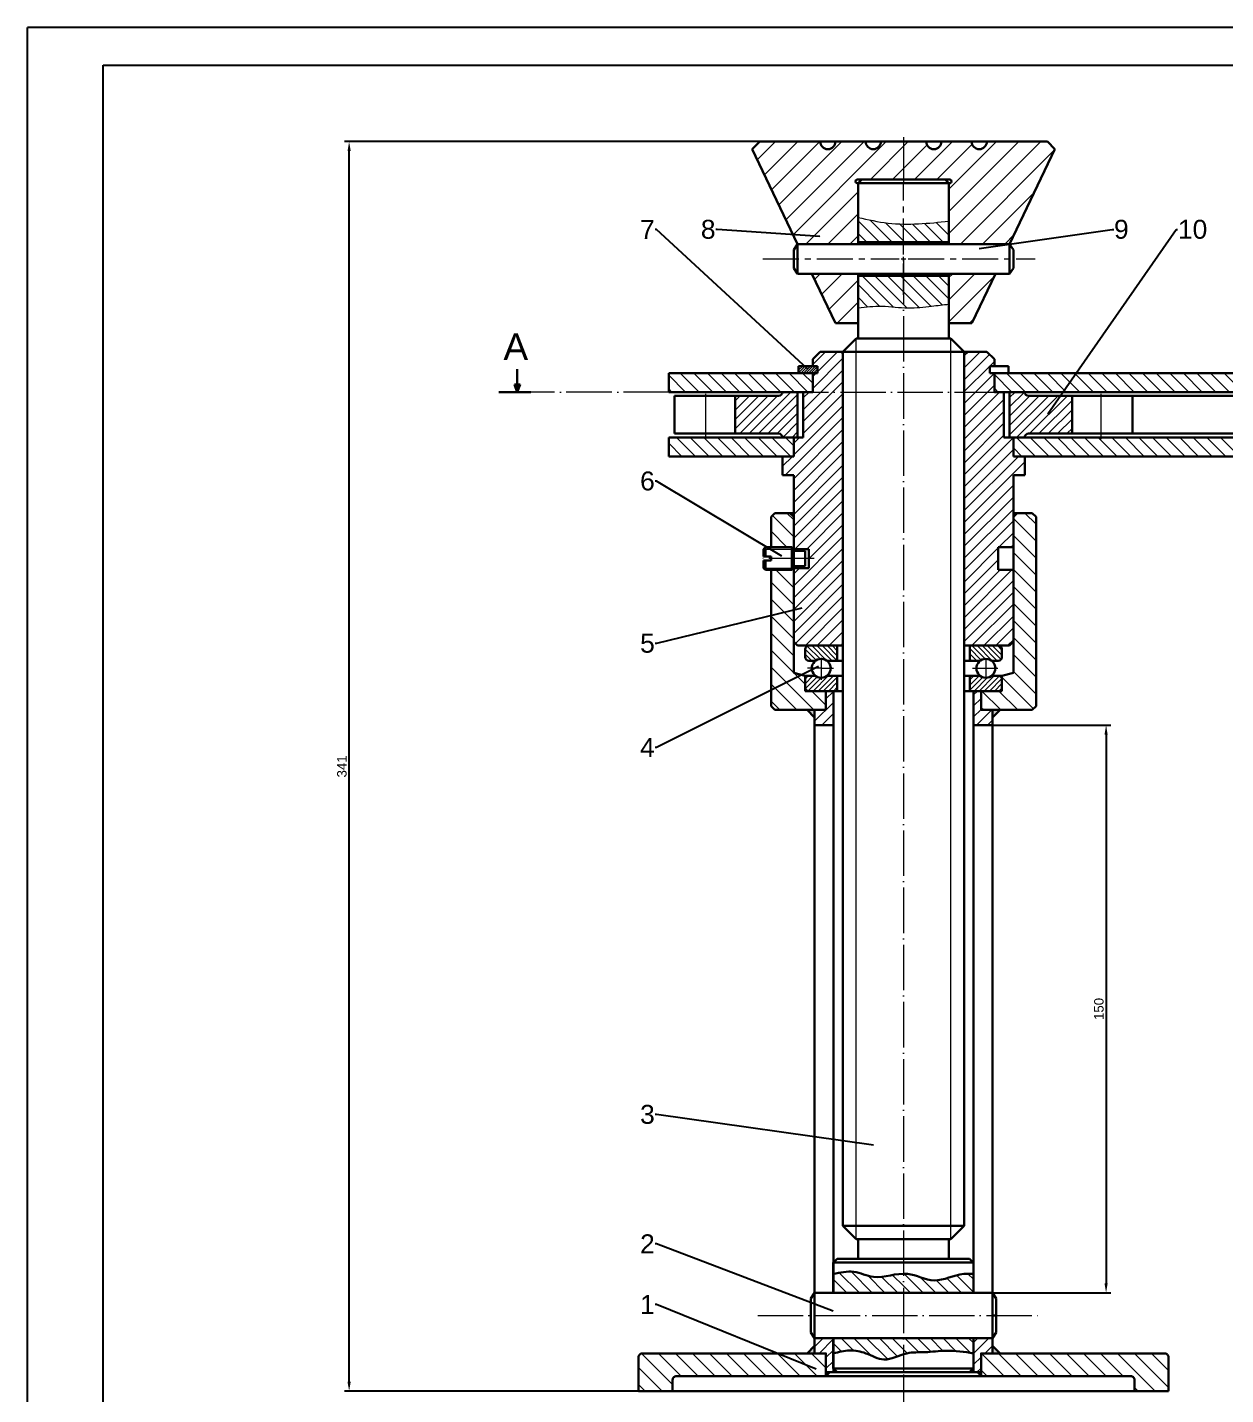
# Model space of a CAD drawing. Header units: millimetres. Extents: x 0 to 841, y 0 to 594.
# Drawn here: x -0.2 to 316.4, y 232.7 to 594 of the extents above; entities that cross this region are included whole.
import ezdxf
from ezdxf import colors
from ezdxf.entities.mleader import LeaderData, LeaderLine
from ezdxf.math import Vec2, Vec3

# ---------------------------------------------------------------- set-up
doc = ezdxf.new("R2010")
doc.units = ezdxf.units.MM
doc.header["$LTSCALE"] = 0.5
doc.linetypes.add('ACAD_ISO04W100', pattern=[30, 24, -3, 0, -3])
doc.linetypes.add('CENTER2', pattern=[28.575, 19.05, -3.175, 3.175, -3.175])
for name, color, linetype, lineweight in [('centerline', 7, 'ACAD_ISO04W100', 13), ('Linii groase', 7, 'Continuous', 30), ('Linii subtiri', 7, 'Continuous', 13), ('Linii subțiri', 7, 'Continuous', 13), ('Subtire', 7, 'Continuous', 25)]:
    doc.layers.add(name, color=color, linetype=linetype, lineweight=lineweight)
doc.styles.get("Standard").update_dxf_attribs({"font": 'arial.ttf'})
doc.dimstyles.new('ISO-25', dxfattribs={"dimtxt": 2.5, "dimasz": 2.5, "dimexe": 1.25, "dimexo": 0.625, "dimtad": 1, "dimtxsty": 'Standard', "dimcen": 2.5, "dimadec": 0, "dimazin": 0, "dimtfac": 1, "dimtmove": 0, "dimatfit": 3, "dimfxl": 1, "dimarcsym": 0})
pattern_1 = [(135, (-138.3845, 58.6342), (-1.683798, -1.683798), [])]

# ---------------------------------------------------------------- blocks, each defined once
blk = doc.blocks.new('*U0')
at = {"layer": 'Linii subțiri', "color": 0, "linetype": 'CENTER2', "transparency": 16777216}
for p, q in [((0, 1.2), (0, 19.84)), ((-37.2, 0), (-1.2, 0)), ((1.2, 0), (34.74, 0)), ((0, -9.5), (0, -1.2))]:
    blk.add_line(p, q, dxfattribs=at)
at = {"layer": 'Linii subțiri', "color": 0, "linetype": 'Continuous', "transparency": 16777216}
for p, q in [((-0.6, 0), (0.6, 0)), ((0, -0.6), (0, 0.6))]:
    blk.add_line(p, q, dxfattribs=at)
blk = doc.blocks.new('*D6')
at = {"layer": 'Defpoints', "color": 0, "transparency": 16777216}
for p in [(84.82, 563.79), (231.28, 563.79), (231.28, 233.64)]:
    blk.add_point(p, dxfattribs=at)
at = {"layer": 'Linii subtiri', "color": 0, "lineweight": -2, "transparency": 16777216}
for p, q in [((230.66, 563.79), (83.57, 563.79)), ((84.82, 236.14), (84.82, 561.29)), ((230.66, 233.64), (83.57, 233.64))]:
    blk.add_line(p, q, dxfattribs=at)
at = {"layer": 'Linii subtiri', "color": 0, "transparency": 16777216}
for points in [[(84.4, 561.29), (85.24, 561.29), (84.82, 563.79)], [(84.4, 236.14), (85.24, 236.14), (84.82, 233.64)]]:
    blk.add_solid(points, dxfattribs=at)
at = {"layer": 'Linii subtiri', "color": 0, "transparency": 16777216, "insert": (82.92, 398.72), "char_height": 2.5, "attachment_point": 5, "rotation": 90}
blk.add_mtext('341', dxfattribs=at)
blk = doc.blocks.new('*D8')
at = {"layer": 'Defpoints', "color": 0, "transparency": 16777216}
for p in [(249.78, 409.64), (249.78, 259.64), (284.79, 259.64)]:
    blk.add_point(p, dxfattribs=at)
at = {"layer": 'Linii subtiri', "color": 0, "lineweight": -2, "transparency": 16777216}
for p, q in [((250.41, 409.64), (286.04, 409.64)), ((284.79, 407.14), (284.79, 262.14)), ((250.41, 259.64), (286.04, 259.64))]:
    blk.add_line(p, q, dxfattribs=at)
at = {"layer": 'Linii subtiri', "color": 0, "transparency": 16777216}
for points in [[(284.37, 407.14), (285.2, 407.14), (284.79, 409.64)], [(284.37, 262.14), (285.2, 262.14), (284.79, 259.64)]]:
    blk.add_solid(points, dxfattribs=at)
at = {"layer": 'Linii subtiri', "color": 0, "transparency": 16777216, "insert": (282.89, 334.64), "char_height": 2.5, "attachment_point": 5, "rotation": 90}
blk.add_mtext('150', dxfattribs=at)

msp = doc.modelspace()

# ---------------------------------------------------------------- hatches: boundary and pattern name
at = {"layer": 'Linii groase'}
h = msp.add_hatch(color=256, dxfattribs=at)
h.dxf.hatch_style = 1
h.paths.add_polyline_path([(129.992, 499.643), (129.242, 499.643), (128.492, 499.643), (129.242, 497.643)])
at = {"layer": 'Linii subtiri'}
h = msp.add_hatch(dxfattribs=at)
h.set_pattern_fill('ANSI31', color=256, scale=1.3)
h.set_pattern_definition([(45, (-138.3845, 58.634), (-2.918583, 2.918583), [])])
h.paths.add_polyline_path([(271.284, 561.793), (269.284, 563.793), (253.284, 563.793, -1), (249.284, 563.793), (241.284, 563.793, -1), (237.284, 563.793), (231.284, 563.793), (231.284, 553.793), (242.284, 553.793), (243.284, 553.793, -1.3241709), (243.284, 552.793), (243.284, 542.793), (243.284, 536.733), (259.299, 536.733)])
h.paths.add_polyline_path([(255.53, 528.852), (243.284, 528.852), (243.284, 520.852), (243.284, 515.793), (249.284, 515.793)])
h.paths.add_polyline_path([(219.284, 528.852), (207.038, 528.852), (213.284, 515.793), (219.284, 515.793)])
edge = h.paths.add_edge_path()
edge.add_arc((211.284, 563.793), 2, 180, 360)
edge.add_line((213.284, 563.793), (221.284, 563.793))
edge.add_arc((223.284, 563.793), 2, 180, 360)
edge.add_line((225.284, 563.793), (231.284, 563.793))
edge.add_line((231.284, 563.793), (231.284, 553.793))
edge.add_line((231.284, 553.793), (220.284, 553.793))
edge.add_line((220.284, 553.793), (219.284, 552.793))
edge.add_line((219.284, 552.793), (219.284, 536.733))
edge.add_line((219.284, 536.733), (203.269, 536.733))
edge.add_line((203.269, 536.733), (191.284, 561.793))
edge.add_line((191.284, 561.793), (193.284, 563.793))
edge.add_line((193.284, 563.793), (209.284, 563.793))
h = msp.add_hatch(dxfattribs=at)
h.set_pattern_fill('ANSI31', color=256, scale=0.75, angle=90)
h.set_pattern_definition(pattern_1)
edge = h.paths.add_edge_path()
edge.add_line((243.284, 528.352), (231.284, 528.352))
edge.add_line((231.284, 528.352), (231.284, 523.293))
edge.add_line((231.284, 523.293), (231.284, 519.901))
edge.add_spline(control_points=[(231.284, 519.901), (231.698, 519.875), (234.167, 519.77), (238.174, 520.31), (241.752, 520.69), (243.284, 520.852)], knot_values=[12.0338773, 12.0338773, 12.0338773, 12.0338773, 13.2778828, 19.4584677, 24.0843591, 24.0843591, 24.0843591, 24.0843591], degree=3, periodic=0)
edge.add_line((243.284, 520.852), (243.284, 528.352))
edge = h.paths.add_edge_path()
edge.add_line((231.284, 528.352), (219.284, 528.352))
edge.add_line((219.284, 528.352), (219.284, 519.852))
edge.add_spline(control_points=[(219.284, 519.852), (221.371, 520.118), (225.369, 520.627), (229.371, 520.02), (231.284, 519.901)], knot_values=[0, 0, 0, 0, 6.2801985, 12.0338773, 12.0338773, 12.0338773, 12.0338773], degree=3, periodic=0)
edge.add_line((231.284, 519.901), (231.284, 523.293))
edge.add_line((231.284, 523.293), (231.284, 528.352))
edge = h.paths.add_edge_path()
edge.add_spline(control_points=[(231.284, 542.005), (229.913, 542.028), (225.885, 542.265), (221.91, 543.185), (219.284, 543.793)], knot_values=[0, 0, 0, 0, 4.131351, 12.1794712, 12.1794712, 12.1794712, 12.1794712], degree=3, periodic=0)
edge.add_line((219.284, 543.793), (219.284, 537.233))
edge.add_line((219.284, 537.233), (231.284, 537.233))
edge.add_line((231.284, 537.233), (231.284, 542.005))
edge = h.paths.add_edge_path()
edge.add_spline(control_points=[(243.284, 542.793), (239.271, 542.367), (235.258, 541.941), (231.284, 542.005)], knot_values=[12.1794712, 12.1794712, 12.1794712, 12.1794712, 24.1544318, 24.1544318, 24.1544318, 24.1544318], degree=3, periodic=0)
edge.add_line((231.284, 542.005), (231.284, 537.233))
edge.add_line((231.284, 537.233), (243.284, 537.233))
edge.add_line((243.284, 537.233), (243.284, 542.793))
h = msp.add_hatch(dxfattribs=at)
h.set_pattern_fill('ANSI31', color=256, scale=0.7)
h.set_pattern_definition([(45, (-138.3845, 58.6342), (-1.571545, 1.571545), [])])
h.paths.add_polyline_path([(215.284, 491.643), (204.784, 491.643), (204.784, 485.643), (202.284, 485.643), (202.284, 480.643), (199.284, 480.643), (199.284, 475.643), (202.284, 475.643), (202.284, 471.643), (202.284, 462.643), (202.284, 456.143), (206.284, 456.143), (206.284, 451.143), (202.284, 451.143), (202.284, 431.643), (203.284, 430.643), (215.284, 430.643)])
h.paths.add_polyline_path([(263.284, 480.643), (260.284, 480.643), (260.284, 485.643), (257.784, 485.643), (257.784, 491.643), (247.284, 491.643), (247.284, 430.643), (247.784, 430.643), (248.284, 430.643), (248.784, 430.643), (259.284, 430.643), (260.284, 431.643), (260.284, 450.643), (256.284, 450.643), (256.284, 456.643), (260.284, 456.643), (260.284, 464.643), (260.284, 471.643), (260.284, 475.643), (263.284, 475.643)])
h.paths.add_polyline_path([(255.284, 502.643), (254.034, 502.643), (254.034, 504.493), (255.284, 504.493), (255.284, 506.293), (253.284, 508.293), (247.784, 508.293), (247.284, 507.793), (247.284, 491.643), (257.784, 491.643), (257.784, 497.643), (255.284, 497.643)])
h.paths.add_polyline_path([(215.284, 507.793), (214.784, 508.293), (209.284, 508.293), (207.284, 506.293), (207.284, 504.493), (208.534, 504.493), (208.534, 502.643), (207.284, 502.643), (207.284, 497.643), (204.784, 497.643), (204.784, 491.643), (215.284, 491.643)])
h = msp.add_hatch(dxfattribs=at)
h.set_pattern_fill('ANSI31', color=256, scale=0.8, angle=90)
h.set_pattern_definition([(135, (96.9953, 286.9769), (-1.796051, -1.796051), [])])
h.paths.add_polyline_path([(207.284, 502.643), (169.284, 502.643), (169.284, 497.643), (207.284, 497.643)])
h.paths.add_polyline_path([(202.284, 485.643), (199.284, 485.643), (169.284, 485.643), (169.284, 480.643), (202.284, 480.643)])
h.paths.add_polyline_path([(330.684, 502.643), (326.684, 502.643), (293.284, 502.643), (255.284, 502.643), (255.284, 497.643), (259.284, 497.643), (263.284, 497.643), (293.284, 497.643), (330.684, 497.643)])
h.paths.add_polyline_path([(330.684, 485.643), (293.284, 485.643), (260.284, 485.643), (260.284, 480.643), (293.284, 480.643), (330.684, 480.643)])
h.paths.add_polyline_path([(438.684, 484.643), (389.684, 484.643), (388.684, 484.643), (387.684, 484.643, -0.4142136), (386.684, 485.643), (374.684, 485.643), (373.684, 486.643), (347.684, 486.643), (347.684, 485.643), (345.684, 485.643), (340.684, 485.643), (340.684, 480.643), (345.684, 480.643), (352.684, 480.643, -0.4142136), (353.684, 479.643), (388.684, 479.643), (435.684, 479.643, 1), (438.684, 479.643)])
h.paths.add_polyline_path([(438.684, 503.643, 1), (435.684, 503.643), (388.684, 503.643), (353.684, 503.643, -0.4142136), (352.684, 502.643), (344.684, 502.643), (340.684, 502.643), (340.684, 497.643), (345.684, 497.643), (347.684, 497.643), (347.684, 496.643), (355.684, 496.643), (373.684, 496.643), (374.684, 497.643), (386.684, 497.643, -0.4142136), (387.684, 498.643), (388.684, 498.643), (438.684, 498.643)])
h = msp.add_hatch(dxfattribs=at)
h.set_pattern_fill('ANSI31', color=256, scale=0.15)
h.set_pattern_definition([(45, (149.24923, 284.766), (-0.3367596, 0.3367596), [])])
h.paths.add_polyline_path([(208.534, 502.643), (208.534, 504.493), (203.534, 504.493), (203.534, 502.643)])
h = msp.add_hatch(dxfattribs=at)
h.set_pattern_fill('ANSI31', color=256, scale=0.55)
h.set_pattern_definition([(45, (96.9953, 286.9769), (-1.234785, 1.234785), [])])
h.paths.add_polyline_path([(203.284, 491.643), (186.784, 491.643), (186.784, 486.643), (198.284, 486.643, -0.4142136), (199.284, 485.643), (203.284, 485.643)])
h.paths.add_polyline_path([(203.284, 497.643), (199.284, 497.643, -0.4142136), (198.284, 496.643), (186.784, 496.643), (186.784, 491.643), (203.284, 491.643)])
h.paths.add_polyline_path([(275.784, 496.643), (264.284, 496.643, -0.4142136), (263.284, 497.643), (259.284, 497.643), (259.284, 491.643), (275.784, 491.643)])
h.paths.add_polyline_path([(275.784, 491.643), (259.284, 491.643), (259.284, 485.643), (260.284, 485.643), (263.284, 485.643, -0.4142136), (264.284, 486.643), (275.784, 486.643)])
h = msp.add_hatch(dxfattribs=at)
h.set_pattern_fill('ANSI31', color=256, angle=90)
h.set_pattern_definition([(135, (-310.426, 91.978), (-2.245064, -2.245064), [])])
h.paths.add_polyline_path([(162.284, 243.643, 0.4142136), (161.284, 242.643), (161.284, 233.643), (170.284, 233.643), (170.284, 236.643, -0.4142136), (171.284, 237.643), (210.784, 237.643), (210.784, 243.643)])
h.paths.add_polyline_path([(251.784, 243.643), (251.784, 237.643), (291.284, 237.643, -0.4142136), (292.284, 236.643), (292.284, 233.643), (301.284, 233.643), (301.284, 242.643, 0.4142136), (300.284, 243.643)])
h.paths.add_polyline_path([(266.284, 464.643), (265.284, 465.643), (261.284, 465.643), (260.284, 464.643), (260.284, 423.443), (257.284, 423.443), (257.284, 418.643), (251.784, 418.643), (251.784, 413.643), (254.784, 413.643), (256.784, 413.643), (265.284, 413.643), (266.284, 414.643)])
h.paths.add_polyline_path([(196.284, 414.643), (197.284, 413.643), (207.784, 413.643), (210.784, 413.643), (210.784, 418.643), (205.284, 418.643), (205.284, 423.443), (202.284, 423.443), (202.284, 450.643), (196.284, 450.643)])
h.paths.add_polyline_path([(202.284, 464.643), (201.284, 465.643), (197.284, 465.643), (196.284, 464.643), (196.284, 456.643), (202.284, 456.643)])
h = msp.add_hatch(dxfattribs=at)
h.set_pattern_fill('ANSI31', color=256, scale=0.3, angle=90)
h.set_pattern_definition([(135, (-318.8584, -20.0471), (-0.6735192, -0.6735192), [])])
edge = h.paths.add_edge_path()
edge.add_arc((206.284, 427.643), 1, 180, 270)
edge.add_line((206.284, 426.643), (208.034, 426.643))
edge.add_arc((209.534, 424.643), 2.5, 53.1301, 126.8699, ccw=False)
edge.add_line((211.034, 426.643), (213.784, 426.643))
edge.add_line((213.784, 426.643), (213.784, 430.643))
edge.add_line((213.784, 430.643), (206.284, 430.643))
edge.add_arc((206.284, 429.643), 1, 90, 180)
edge.add_line((205.284, 429.643), (205.284, 427.643))
h = msp.add_hatch(dxfattribs=at)
h.set_pattern_fill('ANSI31', color=256, scale=0.3, angle=90)
h.set_pattern_definition([(135, (-138.3845, 58.6342), (-0.6735192, -0.6735192), [])])
h.paths.add_polyline_path([(257.284, 427.643), (257.284, 429.643, 0.4142136), (256.284, 430.643), (248.784, 430.643), (248.784, 426.643), (251.534, 426.643, -0.3333333), (254.534, 426.643), (256.284, 426.643, 0.4142136)])
h = msp.add_hatch(dxfattribs=at)
h.set_pattern_fill('ANSI31', color=256, scale=0.3)
h.set_pattern_definition([(45, (-318.8584, -20.0471), (-0.6735192, 0.6735192), [])])
edge = h.paths.add_edge_path()
edge.add_arc((206.284, 419.643), 1, 180, 270)
edge.add_line((206.284, 418.643), (213.784, 418.643))
edge.add_line((213.784, 418.643), (213.784, 422.643))
edge.add_line((213.784, 422.643), (211.034, 422.643))
edge.add_arc((209.534, 424.643), 2.5, 233.1301, 306.8699, ccw=False)
edge.add_line((208.034, 422.643), (206.284, 422.643))
edge.add_arc((206.284, 421.643), 1, 90, 180)
edge.add_line((205.284, 421.643), (205.284, 419.643))
h = msp.add_hatch(dxfattribs=at)
h.set_pattern_fill('ANSI31', color=256, scale=0.3)
h.set_pattern_definition([(45, (-138.3845, 58.6342), (-0.6735192, 0.6735192), [])])
h.paths.add_polyline_path([(256.284, 418.643, 0.4142136), (257.284, 419.643), (257.284, 421.643, 0.4142136), (256.284, 422.643), (254.534, 422.643, -0.3333333), (251.534, 422.643), (248.784, 422.643), (248.784, 418.643)])
h = msp.add_hatch(dxfattribs=at)
h.set_pattern_fill('ANSI31', color=256, scale=0.65)
h.set_pattern_definition([(45, (-138.3845, 58.6342), (-1.459292, 1.459292), [])])
h.paths.add_polyline_path([(210.784, 413.643), (207.784, 413.643), (207.784, 411.643), (207.784, 409.643), (212.784, 409.643), (212.784, 417.143), (212.784, 418.643), (210.784, 418.643)])
h.paths.add_polyline_path([(251.784, 413.643), (251.784, 418.643), (249.784, 418.643), (249.784, 417.143), (249.784, 409.643), (254.784, 409.643), (254.784, 413.643)])
h = msp.add_hatch(color=256, dxfattribs=at)
h.dxf.hatch_style = 1
h.paths.add_polyline_path([(207.784, 411.643), (207.784, 413.643), (205.784, 413.643)])
h.paths.add_polyline_path([(254.784, 413.643), (254.784, 411.643), (256.784, 413.643)])
h = msp.add_hatch(dxfattribs=at)
h.set_pattern_fill('ANSI31', color=256, scale=0.75, angle=90)
h.set_pattern_definition(pattern_1)
edge = h.paths.add_edge_path()
edge.add_spline(control_points=[(231.284, 264.685), (228.637, 264.649), (224.12, 262.827), (218.174, 265.784), (214.585, 265.036), (212.784, 264.655)], knot_values=[0.0574654, 0.0574654, 0.0574654, 0.0574654, 8.0368005, 13.3861383, 18.7675834, 18.7675834, 18.7675834, 18.7675834], degree=3, periodic=0)
edge.add_line((212.784, 264.655), (212.784, 259.643))
edge.add_line((212.784, 259.643), (231.284, 259.643))
edge.add_line((231.284, 259.643), (231.284, 264.685))
h = msp.add_hatch(dxfattribs=at)
h.set_pattern_fill('ANSI31', color=256, scale=0.75, angle=90)
h.set_pattern_definition(pattern_1)
edge = h.paths.add_edge_path()
edge.add_line((231.284, 247.643), (212.784, 247.643))
edge.add_line((212.784, 247.643), (212.784, 243.663))
edge.add_spline(control_points=[(212.784, 243.663), (214.205, 244.02), (217.056, 244.727), (221.615, 243.864), (226.18, 241.08), (229.516, 242.863), (231.284, 243.418)], knot_values=[0.05873, 0.05873, 0.05873, 0.05873, 4.4001618, 8.7639407, 13.7622819, 19.166421, 19.166421, 19.166421, 19.166421], degree=3, periodic=0)
edge.add_line((231.284, 243.418), (231.284, 247.643))
edge = h.paths.add_edge_path()
edge.add_line((249.726, 247.643), (231.284, 247.643))
edge.add_line((231.284, 247.643), (231.284, 243.418))
edge.add_spline(control_points=[(231.284, 243.418), (231.564, 243.506), (233.44, 244.031), (237.201, 243.764), (243.062, 244.691), (247.308, 244.035), (249.726, 243.658)], knot_values=[19.166421, 19.166421, 19.166421, 19.166421, 20.0230716, 24.8813738, 30.3889753, 37.679259, 37.679259, 37.679259, 37.679259], degree=3, periodic=0)
edge.add_line((249.726, 243.658), (249.726, 247.643))
edge = h.paths.add_edge_path()
edge.add_spline(control_points=[(249.726, 264.643), (248.874, 264.685), (245.352, 264.86), (239.59, 261.481), (234.367, 264.588), (231.622, 264.69), (231.284, 264.685)], knot_values=[18.7675834, 18.7675834, 18.7675834, 18.7675834, 21.3176131, 29.3062611, 36.5860614, 37.6050773, 37.6050773, 37.6050773, 37.6050773], degree=3, periodic=0)
edge.add_line((231.284, 264.685), (231.284, 259.643))
edge.add_line((231.284, 259.643), (249.726, 259.643))
edge.add_line((249.726, 259.643), (249.726, 264.643))
h = msp.add_hatch(dxfattribs=at)
h.set_pattern_fill('ANSI31', color=256, scale=0.65)
h.set_pattern_definition([(45, (-310.426, 91.978), (-1.4592916, 1.4592916), [])])
h.paths.add_polyline_path([(207.784, 247.643), (207.784, 243.643), (210.784, 243.643), (210.784, 238.643), (211.784, 238.643), (212.784, 238.643), (212.784, 247.643)])
h.paths.add_polyline_path([(254.784, 243.643), (254.784, 247.643), (249.784, 247.643), (249.784, 238.643), (250.784, 238.643), (251.784, 238.643), (251.784, 243.643)])
h = msp.add_hatch(color=256, dxfattribs=at)
h.dxf.hatch_style = 1
h.paths.add_polyline_path([(207.784, 243.643), (207.784, 245.643), (205.784, 243.643)])
h.paths.add_polyline_path([(254.784, 245.643), (254.784, 243.643), (256.784, 243.643)])
h = msp.add_hatch(color=256, dxfattribs=at)
h.dxf.hatch_style = 1
h.paths.add_polyline_path([(211.784, 238.643), (210.784, 238.643), (210.784, 237.643)])
h.paths.add_polyline_path([(251.784, 238.643), (250.784, 238.643), (251.784, 237.643)])

# ---------------------------------------------------------------- linework, layer by layer
for p, q in [((-0.185, -0.011), (-0.185, 593.989)), ((840.815, 593.989), (-0.185, 593.989)), ((19.815, 9.989), (19.815, 583.989)), ((19.815, 583.989), (830.815, 583.989))]:
    msp.add_line(p, q)
at = {"layer": 'centerline'}
for p, q in [((231.284, 564.969), (231.284, 552.793)), ((231.284, 532.793), (231.284, 238.643)), ((169.284, 497.643), (124.389, 497.643)), ((169.284, 497.643), (345.684, 497.643)), ((179.084, 485.175), (179.084, 497.273)), ((283.484, 485.175), (283.484, 497.273)), ((207.712, 453.643), (192.75, 453.643)), ((209.534, 427.431), (209.534, 421.596)), ((253.034, 427.262), (253.034, 421.997)), ((209.534, 424.643), (205.94, 424.643)), ((209.534, 424.643), (209.534, 424.643)), ((209.534, 424.643), (212.752, 424.643)), ((249.539, 424.643), (256.225, 424.643)), ((192.759, 253.643), (267.465, 253.643)), ((231.284, 238.043), (231.284, 197.322))]:
    msp.add_line(p, q, dxfattribs=at)
at = {"layer": 'Linii groase'}
for p, q in [((193.284, 563.793), (191.284, 561.793)), ((231.284, 563.793), (193.284, 563.793)), ((223.284, 563.793), (211.284, 563.793)), ((223.284, 563.793), (215.284, 563.793)), ((223.284, 563.793), (219.284, 563.793)), ((231.284, 563.793), (219.284, 563.793)), ((219.284, 563.793), (219.284, 563.793)), ((231.284, 563.793), (223.284, 563.793)), ((231.284, 563.793), (269.284, 563.793)), ((269.284, 563.793), (271.284, 561.793)), ((191.284, 561.793), (203.269, 536.733)), ((271.284, 561.793), (259.299, 536.733)), ((220.284, 553.793), (219.284, 552.793)), ((220.284, 553.793), (219.284, 553.793)), ((219.284, 552.793), (243.284, 552.793)), ((219.284, 536.733), (219.284, 552.793)), ((220.284, 553.793), (242.284, 553.793)), ((242.284, 553.793), (243.284, 552.793)), ((242.284, 553.793), (243.284, 553.793)), ((243.284, 552.793), (243.284, 536.733)), ((202.269, 535.233), (203.269, 536.733)), ((202.269, 530.352), (202.269, 535.233)), ((231.272, 536.733), (203.269, 536.733)), ((203.269, 536.733), (203.269, 528.852)), ((219.284, 536.745), (219.22, 536.745)), ((219.284, 537.233), (243.284, 537.233)), ((231.27, 536.733), (231.27, 536.782)), ((231.325, 536.733), (259.299, 536.733)), ((259.299, 536.733), (259.299, 528.852)), ((260.299, 535.233), (259.299, 536.733)), ((260.299, 530.352), (260.299, 535.233)), ((231.27, 532.782), (231.27, 532.793)), ((202.269, 530.352), (203.269, 528.852)), ((231.272, 528.852), (203.269, 528.852)), ((207.038, 528.852), (213.284, 515.793)), ((219.284, 511.793), (219.284, 528.852)), ((219.284, 528.852), (219.284, 528.352)), ((219.284, 528.352), (243.284, 528.352)), ((231.325, 528.852), (259.299, 528.852)), ((243.284, 528.852), (243.284, 511.793)), ((255.53, 528.852), (249.284, 515.793)), ((260.299, 530.352), (259.299, 528.852)), ((219.284, 515.793), (213.284, 515.793)), ((243.284, 511.793), (243.284, 515.793)), ((243.284, 515.793), (249.284, 515.793)), ((218.784, 511.793), (215.284, 508.293)), ((218.784, 511.793), (219.284, 511.793)), ((219.284, 511.793), (243.284, 511.793)), ((231.284, 511.793), (219.284, 511.793)), ((243.784, 511.793), (243.284, 511.793)), ((243.784, 511.793), (247.284, 508.293)), ((209.284, 508.293), (207.284, 506.293)), ((207.284, 504.493), (207.284, 506.293)), ((209.284, 508.293), (231.284, 508.293)), ((215.284, 507.793), (214.784, 508.293)), ((215.284, 277.333), (215.284, 508.293)), ((215.284, 508.293), (247.284, 508.293)), ((253.284, 508.293), (231.284, 508.293)), ((247.284, 277.333), (247.284, 508.293)), ((247.284, 507.793), (247.784, 508.293)), ((253.284, 508.293), (255.284, 506.293)), ((255.284, 504.493), (255.284, 506.293)), ((129.242, 502.643), (129.242, 503.643)), ((129.242, 502.643), (129.242, 499.643)), ((169.284, 497.643), (169.284, 502.643)), ((169.284, 502.643), (207.284, 502.643)), ((203.534, 502.643), (203.534, 504.493)), ((203.534, 504.493), (208.534, 504.493)), ((203.534, 504.493), (208.534, 504.493)), ((208.534, 502.643), (203.534, 502.643)), ((208.534, 504.493), (207.284, 504.493)), ((207.284, 497.643), (207.284, 502.643)), ((207.284, 502.643), (208.534, 502.643)), ((208.534, 502.643), (207.284, 502.643)), ((207.284, 502.643), (207.284, 497.643)), ((208.534, 502.643), (208.534, 504.493)), ((208.534, 504.493), (208.534, 502.643)), ((254.034, 502.643), (254.034, 504.493)), ((254.034, 504.493), (255.284, 504.493)), ((259.034, 504.493), (254.034, 504.493)), ((254.034, 504.493), (254.034, 502.643)), ((254.034, 504.493), (259.034, 504.493)), ((255.284, 502.643), (254.034, 502.643)), ((259.034, 502.643), (254.034, 502.643)), ((254.034, 502.643), (255.284, 502.643)), ((255.284, 497.643), (255.284, 502.643)), ((255.284, 502.643), (255.284, 497.643)), ((293.284, 502.643), (255.284, 502.643)), ((259.034, 504.493), (259.034, 502.643)), ((293.284, 502.643), (335.684, 502.643)), ((129.242, 499.643), (128.492, 499.643)), ((129.242, 497.643), (128.492, 499.643)), ((129.242, 499.643), (129.992, 499.643)), ((129.992, 499.643), (129.242, 497.643)), ((124.389, 497.643), (132.837, 497.643)), ((207.284, 497.643), (169.284, 497.643)), ((170.784, 491.643), (170.784, 496.643)), ((170.784, 496.643), (186.784, 496.643)), ((186.784, 496.643), (186.784, 491.643)), ((198.284, 496.643), (186.784, 496.643)), ((207.284, 497.643), (199.284, 497.643)), ((199.284, 497.643), (199.284, 497.643)), ((207.284, 497.643), (203.284, 497.643)), ((203.284, 497.643), (203.284, 485.643)), ((204.784, 485.643), (204.784, 497.643)), ((204.784, 497.643), (207.284, 497.643)), ((257.784, 497.643), (255.284, 497.643)), ((255.284, 497.643), (293.284, 497.643)), ((255.284, 497.643), (263.284, 497.643)), ((255.284, 497.643), (259.284, 497.643)), ((257.784, 485.643), (257.784, 497.643)), ((259.284, 497.643), (259.284, 485.643)), ((263.284, 497.643), (263.284, 497.643)), ((264.284, 496.643), (275.784, 496.643)), ((291.784, 496.643), (275.784, 496.643)), ((275.784, 496.643), (275.784, 491.643)), ((291.784, 491.643), (291.784, 496.643)), ((291.784, 496.643), (325.684, 496.643)), ((293.284, 497.643), (330.684, 497.643)), ((170.784, 491.643), (170.784, 486.643)), ((186.784, 486.643), (186.784, 491.643)), ((275.784, 486.643), (275.784, 491.643)), ((291.784, 491.643), (291.784, 486.643)), ((204.784, 485.643), (169.284, 485.643)), ((169.284, 485.643), (169.284, 480.643)), ((170.784, 486.643), (186.784, 486.643)), ((198.284, 486.643), (186.784, 486.643)), ((204.784, 485.643), (199.284, 485.643)), ((202.284, 480.643), (202.284, 485.643)), ((202.284, 485.643), (204.784, 485.643)), ((204.784, 485.643), (202.284, 485.643)), ((202.284, 485.643), (202.284, 480.643)), ((260.284, 485.643), (257.784, 485.643)), ((257.784, 485.643), (293.284, 485.643)), ((257.784, 485.643), (263.284, 485.643)), ((257.784, 485.643), (260.284, 485.643)), ((260.284, 480.643), (260.284, 485.643)), ((260.284, 485.643), (260.284, 480.643)), ((264.284, 486.643), (275.784, 486.643)), ((291.784, 486.643), (275.784, 486.643)), ((291.784, 486.643), (325.684, 486.643)), ((293.284, 485.643), (330.684, 485.643)), ((169.284, 480.643), (202.284, 480.643)), ((199.284, 475.643), (199.284, 480.643)), ((199.284, 480.643), (202.284, 480.643)), ((263.284, 480.643), (260.284, 480.643)), ((293.284, 480.643), (260.284, 480.643)), ((263.284, 475.643), (263.284, 480.643)), ((293.284, 480.643), (335.684, 480.643)), ((202.284, 475.643), (199.284, 475.643)), ((202.284, 471.643), (202.284, 475.643)), ((260.284, 471.643), (260.284, 475.643)), ((260.284, 475.643), (263.284, 475.643)), ((202.284, 462.643), (202.284, 471.643)), ((260.284, 462.643), (260.284, 471.643)), ((197.284, 465.643), (196.284, 464.643)), ((196.284, 456.643), (196.284, 464.643)), ((196.284, 456.643), (196.284, 464.643)), ((197.284, 465.643), (201.284, 465.643)), ((202.284, 464.643), (201.284, 465.643)), ((201.284, 465.643), (202.284, 465.643)), ((202.284, 423.443), (202.284, 464.643)), ((202.284, 462.643), (202.284, 464.643)), ((260.284, 464.643), (261.284, 465.643)), ((261.284, 465.643), (260.284, 465.643)), ((260.284, 423.443), (260.284, 464.643)), ((260.284, 462.643), (260.284, 464.643)), ((265.284, 465.643), (261.284, 465.643)), ((265.284, 465.643), (266.284, 464.643)), ((266.284, 414.643), (266.284, 464.643)), ((194.284, 456.143), (194.784, 456.643)), ((194.284, 456.143), (194.784, 456.643)), ((194.284, 456.143), (194.784, 456.643)), ((194.284, 456.143), (194.284, 454.143)), ((194.784, 456.643), (201.784, 456.643)), ((194.784, 456.643), (201.784, 456.643)), ((194.784, 456.643), (201.784, 456.643)), ((194.784, 456.643), (194.784, 454.143)), ((196.284, 456.643), (201.784, 456.643)), ((201.784, 456.643), (202.284, 456.143)), ((201.784, 456.643), (202.284, 456.143)), ((201.784, 456.643), (202.284, 456.143)), ((201.784, 456.643), (201.784, 450.643)), ((202.284, 431.643), (202.284, 456.643)), ((202.284, 456.143), (202.284, 453.643)), ((202.284, 456.143), (202.284, 453.643)), ((202.284, 456.143), (202.284, 453.643)), ((202.284, 456.143), (206.284, 456.143)), ((202.284, 453.643), (202.284, 455.643)), ((202.284, 455.643), (205.284, 455.643)), ((202.284, 453.643), (202.284, 455.643)), ((202.284, 455.643), (205.284, 455.643)), ((202.284, 453.643), (202.284, 455.643)), ((202.284, 455.643), (205.284, 455.643)), ((205.284, 455.643), (205.284, 453.643)), ((205.284, 455.643), (205.284, 453.643)), ((205.284, 455.643), (205.284, 453.643)), ((206.284, 451.143), (206.284, 456.143)), ((256.284, 450.643), (256.284, 456.643)), ((256.284, 456.643), (260.284, 456.643)), ((260.284, 431.643), (260.284, 456.643)), ((260.284, 431.643), (260.284, 456.643)), ((194.284, 454.143), (196.284, 454.143)), ((194.284, 451.143), (194.284, 453.143)), ((194.284, 453.143), (196.284, 453.143)), ((194.784, 453.143), (194.784, 450.643)), ((196.284, 453.643), (196.284, 454.143)), ((196.284, 454.143), (196.284, 453.643)), ((196.284, 453.143), (196.284, 454.143)), ((196.284, 453.143), (196.284, 453.643)), ((202.284, 451.143), (202.284, 453.643)), ((202.284, 453.643), (202.284, 451.643)), ((202.284, 451.143), (202.284, 453.643)), ((202.284, 453.643), (202.284, 451.643)), ((202.284, 451.143), (202.284, 453.643)), ((202.284, 453.643), (202.284, 451.643)), ((202.284, 451.643), (205.284, 451.643)), ((202.284, 451.643), (205.284, 451.643)), ((202.284, 451.643), (205.284, 451.643)), ((205.284, 451.643), (205.284, 453.643)), ((205.284, 451.643), (205.284, 453.643)), ((205.284, 451.643), (205.284, 453.643)), ((194.284, 451.143), (194.784, 450.643)), ((194.284, 451.143), (194.784, 450.643)), ((194.284, 451.143), (194.784, 450.643)), ((194.784, 450.643), (201.784, 450.643)), ((194.784, 450.643), (201.784, 450.643)), ((194.784, 450.643), (201.784, 450.643)), ((196.284, 414.643), (196.284, 450.643)), ((196.284, 450.643), (201.784, 450.643)), ((201.784, 450.643), (202.284, 451.143)), ((201.784, 450.643), (202.284, 451.143)), ((201.784, 450.643), (202.284, 451.143)), ((202.284, 451.143), (206.284, 451.143)), ((260.284, 450.643), (256.284, 450.643)), ((203.284, 430.643), (202.284, 431.643)), ((215.284, 430.643), (203.284, 430.643)), ((213.784, 430.643), (206.284, 430.643)), ((215.284, 430.643), (213.784, 430.643)), ((213.784, 430.643), (213.784, 426.643)), ((247.284, 430.643), (259.284, 430.643)), ((247.284, 430.643), (248.784, 430.643)), ((248.784, 430.643), (256.284, 430.643)), ((248.784, 430.643), (248.784, 426.643)), ((259.284, 430.643), (260.284, 431.643)), ((205.284, 429.643), (205.284, 427.643)), ((208.034, 426.643), (206.284, 426.643)), ((213.784, 426.643), (211.034, 426.643)), ((213.784, 426.643), (215.284, 426.643)), ((248.784, 426.643), (247.284, 426.643)), ((248.784, 426.643), (251.534, 426.643)), ((254.534, 426.643), (256.284, 426.643)), ((257.284, 429.643), (257.284, 427.643)), ((205.284, 422.643), (202.284, 423.443)), ((257.284, 422.643), (260.284, 423.443)), ((205.284, 418.643), (205.284, 422.643)), ((206.284, 422.643), (205.284, 422.643)), ((205.284, 421.643), (205.284, 419.643)), ((205.284, 419.643), (205.284, 421.643)), ((206.284, 422.643), (208.034, 422.643)), ((211.034, 422.643), (213.784, 422.643)), ((213.784, 422.643), (213.784, 418.643)), ((213.784, 422.643), (215.284, 422.643)), ((248.784, 422.643), (247.284, 422.643)), ((251.534, 422.643), (248.784, 422.643)), ((248.784, 422.643), (248.784, 418.643)), ((256.284, 422.643), (254.534, 422.643)), ((256.284, 422.643), (257.284, 422.643)), ((257.284, 418.643), (257.284, 422.643)), ((257.284, 421.643), (257.284, 419.643)), ((257.284, 419.643), (257.284, 421.643)), ((212.784, 418.643), (205.284, 418.643)), ((206.284, 418.643), (213.784, 418.643)), ((212.784, 418.643), (206.284, 418.643)), ((210.784, 418.643), (210.784, 413.643)), ((210.784, 418.643), (215.284, 418.643)), ((215.284, 418.643), (210.784, 418.643)), ((215.284, 418.643), (210.784, 418.643)), ((212.784, 418.643), (211.284, 418.643)), ((212.784, 418.643), (211.284, 418.643)), ((212.784, 418.643), (215.284, 418.643)), ((212.784, 417.143), (212.784, 418.643)), ((212.784, 259.643), (212.784, 417.143)), ((213.784, 418.643), (215.284, 418.643)), ((248.784, 418.643), (247.284, 418.643)), ((249.784, 418.643), (247.284, 418.643)), ((247.284, 418.643), (251.784, 418.643)), ((247.284, 418.643), (251.784, 418.643)), ((256.284, 418.643), (248.784, 418.643)), ((249.784, 418.643), (256.284, 418.643)), ((249.784, 418.643), (251.284, 418.643)), ((249.784, 418.643), (257.284, 418.643)), ((249.784, 418.643), (251.284, 418.643)), ((249.784, 417.143), (249.784, 418.643)), ((249.784, 259.643), (249.784, 417.143)), ((249.784, 259.643), (249.784, 417.143)), ((251.784, 418.643), (251.784, 413.643)), ((197.284, 413.643), (196.284, 414.643)), ((207.784, 413.643), (197.284, 413.643)), ((207.784, 411.643), (205.784, 413.643)), ((207.784, 243.643), (207.784, 413.643)), ((210.784, 413.643), (207.784, 413.643)), ((207.784, 413.643), (207.784, 411.643)), ((251.784, 413.643), (254.784, 413.643)), ((254.784, 243.643), (254.784, 413.643)), ((254.784, 413.643), (265.284, 413.643)), ((254.784, 413.643), (254.784, 411.643)), ((254.784, 411.643), (256.784, 413.643)), ((265.284, 413.643), (266.284, 414.643)), ((207.784, 409.643), (212.784, 409.643)), ((254.784, 409.643), (249.784, 409.643)), ((254.784, 247.643), (254.784, 409.643)), ((218.784, 273.833), (215.284, 277.333)), ((215.284, 277.333), (247.284, 277.333)), ((243.784, 273.833), (247.284, 277.333)), ((219.284, 273.833), (218.784, 273.833)), ((218.784, 273.833), (218.784, 273.833)), ((219.284, 273.833), (243.284, 273.833)), ((219.284, 273.833), (219.284, 268.643)), ((243.284, 273.833), (243.784, 273.833)), ((243.284, 273.833), (243.284, 268.643)), ((243.784, 273.833), (243.784, 273.833)), ((213.726, 268.655), (212.726, 267.655)), ((212.726, 267.655), (249.726, 267.655)), ((212.726, 259.643), (212.726, 267.655)), ((212.726, 259.643), (212.726, 267.655)), ((213.726, 268.655), (219.226, 268.655)), ((219.257, 268.643), (243.311, 268.643)), ((219.284, 268.643), (243.284, 268.643)), ((248.726, 268.655), (243.226, 268.655)), ((248.726, 268.655), (249.726, 267.655)), ((249.726, 259.643), (249.726, 267.655)), ((249.726, 264.643), (249.726, 265.643)), ((206.784, 258.143), (207.784, 259.643)), ((206.784, 253.643), (206.784, 258.143)), ((207.784, 259.643), (212.784, 259.643)), ((212.726, 259.643), (249.784, 259.643)), ((254.784, 259.643), (249.784, 259.643)), ((255.784, 258.143), (254.784, 259.643)), ((255.784, 253.643), (255.784, 258.143)), ((206.784, 253.643), (206.784, 249.143)), ((254.784, 253.643), (255.784, 253.643)), ((255.784, 253.643), (255.784, 249.143)), ((206.784, 249.143), (207.784, 247.643)), ((207.784, 247.643), (212.784, 247.643)), ((212.726, 239.655), (212.726, 247.643)), ((212.726, 245.465), (212.726, 247.643)), ((212.726, 247.643), (249.784, 247.643)), ((212.726, 247.643), (212.726, 243.643)), ((212.784, 238.643), (212.784, 247.643)), ((249.726, 239.655), (249.726, 247.643)), ((249.784, 238.643), (249.784, 247.643)), ((249.784, 238.643), (249.784, 247.643)), ((254.784, 247.643), (249.784, 247.643)), ((249.784, 247.643), (249.784, 242.643)), ((255.784, 249.143), (254.784, 247.643)), ((205.784, 243.643), (207.784, 245.643)), ((207.784, 243.643), (205.784, 243.643)), ((210.784, 243.643), (207.784, 243.643)), ((251.784, 243.643), (254.784, 243.643)), ((251.784, 243.643), (254.784, 243.643)), ((256.784, 243.643), (254.784, 245.643)), ((211.784, 238.643), (210.784, 237.643)), ((211.784, 238.643), (210.784, 238.643)), ((212.784, 238.643), (211.784, 238.643)), ((213.726, 238.655), (212.726, 239.655)), ((212.726, 239.655), (249.726, 239.655)), ((231.284, 238.643), (212.784, 238.643)), ((231.226, 238.655), (213.726, 238.655)), ((231.226, 238.655), (248.726, 238.655)), ((231.284, 238.643), (249.784, 238.643)), ((248.726, 238.655), (249.726, 239.655)), ((249.784, 238.643), (250.784, 238.643)), ((250.784, 238.643), (251.784, 237.643)), ((250.784, 238.643), (251.784, 238.643)), ((210.784, 237.643), (231.284, 237.643)), ((251.784, 237.643), (231.284, 237.643)), ((231.284, 233.643), (161.284, 233.643)), ((231.284, 233.643), (231.284, 233.643)), ((231.284, 233.643), (301.284, 233.643))]:
    msp.add_line(p, q, dxfattribs=at)
for points in [[(161.284, 233.643), (161.284, 242.643, -0.4142136), (162.284, 243.643), (210.784, 243.643), (210.784, 237.643), (171.284, 237.643, 0.4142136), (170.284, 236.643), (170.284, 233.643)], [(301.284, 233.643), (301.284, 242.643, 0.4142136), (300.284, 243.643), (251.784, 243.643), (251.784, 237.643), (291.284, 237.643, -0.4142136), (292.284, 236.643), (292.284, 233.643)], [(301.284, 233.643), (301.284, 242.643, 0.4142136), (300.284, 243.643), (251.784, 243.643), (251.784, 237.643), (291.284, 237.643, -0.4142136), (292.284, 236.643), (292.284, 233.643)]]:
    msp.add_lwpolyline(points, format="xyb", dxfattribs=at)
for centre in [(209.534, 424.643), (253.034, 424.643)]:
    msp.add_circle(centre, 2.5, dxfattribs=at)
for centre, radius, start, end in [((211.284, 563.793), 2, 180, 0), ((223.284, 563.793), 2, 180, 0), ((239.284, 563.793), 2, 180, 0), ((251.284, 563.793), 2, 180, 0), ((219.142, 553.293), 0.52, 74.11944, 285.88056), ((243.426, 553.293), 0.52, 254.11944, 105.88056), ((198.284, 497.643), 1, 270, 0), ((264.284, 497.643), 1, 180, 270), ((198.284, 485.643), 1, 0, 90), ((264.284, 485.643), 1, 90, 180), ((206.284, 429.643), 1, 90, 180), ((256.284, 429.643), 1, 0, 90), ((206.284, 427.643), 1, 180, 270), ((256.284, 427.643), 1, 270, 0), ((206.284, 421.643), 1, 90, 180), ((206.284, 419.643), 1, 180, 270), ((256.284, 421.643), 1, 0, 90), ((256.284, 419.643), 1, 270, 0)]:
    msp.add_arc(centre, radius, start, end, dxfattribs=at)
for points in [[(212.726, 264.643), (218.14, 265.172), (223.33, 263.875), (232.295, 264.643), (239.372, 262.937), (247.176, 264.643), (249.726, 264.643)], [(212.726, 243.649), (217.06, 244.413), (221.356, 243.649), (226.082, 242.021), (232.128, 243.649), (236.976, 243.953), (242.47, 244.352), (249.784, 243.649)]]:
    msp.add_spline(points, degree=3, dxfattribs=at)
at = {"layer": 'Linii subtiri'}
for p, q in [((243.284, 552.793), (243.284, 542.793)), ((219.284, 536.733), (219.284, 537.233)), ((219.284, 528.852), (219.284, 522.852)), ((219.284, 528.852), (219.284, 519.852)), ((219.284, 528.852), (219.284, 519.852)), ((243.284, 528.852), (243.284, 520.852)), ((231.284, 508.293), (214.784, 508.293)), ((231.284, 508.293), (247.784, 508.293)), ((194.284, 456.143), (202.284, 456.143)), ((194.284, 456.143), (202.284, 456.143)), ((194.284, 456.143), (202.284, 456.143)), ((194.284, 451.143), (202.284, 451.143)), ((194.284, 451.143), (202.284, 451.143)), ((194.284, 451.143), (202.284, 451.143)), ((247.284, 430.643), (248.284, 430.643)), ((247.284, 430.643), (247.784, 430.643))]:
    msp.add_line(p, q, dxfattribs=at)
msp.add_lwpolyline([(219.284, 552.793), (227.209, 552.793), (238.395, 552.793)], dxfattribs=at)
for points in [[(219.284, 543.793), (227.186, 542.267), (243.284, 542.793)], [(219.284, 519.852), (225.545, 520.345), (232.525, 519.852), (238.686, 520.345), (243.284, 520.852)]]:
    msp.add_spline(points, degree=3, dxfattribs=at)
at = {"layer": 'Linii subțiri'}
for p, q in [((218.784, 273.833), (218.784, 511.793)), ((243.784, 273.833), (243.784, 511.793))]:
    msp.add_line(p, q, dxfattribs=at)
msp.add_arc((231.208, 245.227), 7.184, 89.39474, 90, dxfattribs=at)

# ---------------------------------------------------------------- block references
at = {"layer": 'Linii subțiri', "linetype": 'CENTER2'}
msp.add_blockref('*U0', (231.284, 532.793), dxfattribs=at)

# ---------------------------------------------------------------- texts
at = {"layer": 'Linii groase', "insert": (125.584, 513.112), "char_height": 7.011, "attachment_point": 1}
msp.add_mtext_dynamic_manual_height_columns('A', width=7.01093, gutter_width=35.055, heights=[2.387], dxfattribs=at)

# ---------------------------------------------------------------- dimensions: what is measured, and where the dimension line sits
at = {"layer": 'Linii subtiri'}
dim = msp.add_linear_dim(base=(84.821, 563.793), p1=(231.284, 233.643), p2=(231.284, 563.793), angle=90, text='341', dimstyle='ISO-25', dxfattribs=at)
dim.commit()
dim.dimension.update_dxf_attribs({"geometry": '*D6', "text_midpoint": (82.919, 398.718)})
dim = msp.add_linear_dim(base=(284.788, 259.643), p1=(249.784, 409.643), p2=(249.784, 259.643), angle=90, dimstyle='ISO-25', dxfattribs=at)
dim.commit()
dim.dimension.update_dxf_attribs({"geometry": '*D8', "text_midpoint": (282.887, 334.643)})

# ---------------------------------------------------------------- leaders
at = {"layer": 'Subtire'}
ml = msp.add_multileader_mtext('Standard', dxfattribs=at)
ml.set_content('7', color=256)
ml.set_leader_properties()
ml.build(insert=Vec2(0, 0))
ml.multileader.update_dxf_attribs({"dogleg_length": 0.36, "arrow_head_size": 0.18})
ctx = ml.context
ctx.base_point, ctx.char_height, ctx.arrow_head_size, ctx.landing_gap_size, ctx.plane_origin = Vec3(162.238, 540.596), 5, 0.18, 0.09, Vec3(206.014, 503.68)
ctx.text_align_type = 2
notes = []
notes.append((ctx, [(0, (1, 1, 0), (166.015, 540.596), (-1, 0), 0.36, [(0, [(206.014, 503.68)], 0, [])])]))
ctx.mtext.insert, ctx.mtext.alignment, ctx.mtext.flow_direction = Vec3(165.565, 543.096), 3, 5
ml = msp.add_multileader_mtext('Standard', dxfattribs=at)
ml.set_content('8', color=256)
ml.set_leader_properties()
ml.build(insert=Vec2(0, 0))
ml.multileader.update_dxf_attribs({"dogleg_length": 0.36, "arrow_head_size": 0.18})
ctx = ml.context
ctx.base_point, ctx.char_height, ctx.arrow_head_size, ctx.landing_gap_size, ctx.plane_origin = Vec3(178.234, 540.596), 5, 0.18, 0.09, Vec3(209.369, 538.708)
ctx.text_align_type = 2
notes.append((ctx, [(0, (1, 1, 0), (182.068, 540.596), (-1, 0), 0.36, [(0, [(209.369, 538.708)], 0, [])])]))
ctx.mtext.insert, ctx.mtext.alignment, ctx.mtext.flow_direction = Vec3(181.618, 543.138), 3, 5
ml = msp.add_multileader_mtext('Standard', dxfattribs=at)
ml.set_content('9', color=256)
ml.set_leader_properties()
ml.build(insert=Vec2(0, 0))
ml.multileader.update_dxf_attribs({"dogleg_length": 0.36, "arrow_head_size": 0.18})
ctx = ml.context
ctx.base_point, ctx.char_height, ctx.arrow_head_size, ctx.landing_gap_size, ctx.plane_origin = Vec3(286.791, 540.596), 5, 0.18, 0.09, Vec3(251.084, 535.532)
notes.append((ctx, [(1, (1, 1, 0), (286.431, 540.596), (1, 0), 0.36, [(0, [(251.084, 535.532)], 0, [])])]))
ctx.mtext.insert, ctx.mtext.flow_direction = Vec3(286.881, 543.138), 5
ml = msp.add_multileader_mtext('Standard', dxfattribs=at)
ml.set_content('10', color=256)
ml.set_leader_properties()
ml.build(insert=Vec2(0, 0))
ml.multileader.update_dxf_attribs({"dogleg_length": 0.36, "arrow_head_size": 0.18})
ctx = ml.context
ctx.base_point, ctx.char_height, ctx.arrow_head_size, ctx.landing_gap_size, ctx.plane_origin = Vec3(303.666, 540.596), 5, 0.18, 0.09, Vec3(269.265, 491.722)
notes.append((ctx, [(1, (1, 1, 0), (303.306, 540.596), (1, 0), 0.36, [(0, [(269.265, 491.722)], 0, [])])]))
ctx.mtext.insert, ctx.mtext.flow_direction = Vec3(303.756, 543.138), 5
ml = msp.add_multileader_mtext('Standard', dxfattribs=at)
ml.set_content('6', color=256)
ml.set_leader_properties()
ml.build(insert=Vec2(0, 0))
ml.multileader.update_dxf_attribs({"dogleg_length": 0.36, "arrow_head_size": 0.18})
ctx = ml.context
ctx.base_point, ctx.char_height, ctx.arrow_head_size, ctx.landing_gap_size, ctx.plane_origin = Vec3(162.174, 474.102), 5, 0.18, 0.09, Vec3(199.32, 454.152)
ctx.text_align_type = 2
notes.append((ctx, [(0, (1, 1, 0), (166.015, 474.102), (-1, 0), 0.36, [(0, [(199.32, 454.152)], 0, [])])]))
ctx.mtext.insert, ctx.mtext.alignment, ctx.mtext.flow_direction = Vec3(165.565, 476.645), 3, 5
ml = msp.add_multileader_mtext('Standard', dxfattribs=at)
ml.set_content('5', color=256)
ml.set_leader_properties()
ml.build(insert=Vec2(0, 0))
ml.multileader.update_dxf_attribs({"dogleg_length": 0.36, "arrow_head_size": 0.18})
ctx = ml.context
ctx.base_point, ctx.char_height, ctx.arrow_head_size, ctx.landing_gap_size, ctx.plane_origin = Vec3(162.16, 431.228), 5, 0.18, 0.09, Vec3(204.543, 440.579)
ctx.text_align_type = 2
notes.append((ctx, [(0, (1, 1, 0), (166.015, 431.228), (-1, 0), 0.36, [(0, [(204.543, 440.579)], 0, [])])]))
ctx.mtext.insert, ctx.mtext.alignment, ctx.mtext.flow_direction = Vec3(165.565, 433.77), 3, 5
ml = msp.add_multileader_mtext('Standard', dxfattribs=at)
ml.set_content('4', color=256)
ml.set_leader_properties()
ml.build(insert=Vec2(0, 0))
ml.multileader.update_dxf_attribs({"dogleg_length": 0.36, "arrow_head_size": 0.18})
ctx = ml.context
ctx.base_point, ctx.char_height, ctx.arrow_head_size, ctx.landing_gap_size, ctx.plane_origin = Vec3(162.017, 403.754), 5, 0.18, 0.09, Vec3(208.966, 425.209)
ctx.text_align_type = 2
notes.append((ctx, [(0, (1, 1, 0), (166.015, 403.754), (-1, 0), 0.36, [(0, [(208.966, 425.209)], 0, [])])]))
ctx.mtext.insert, ctx.mtext.alignment, ctx.mtext.flow_direction = Vec3(165.565, 406.254), 3, 5
ml = msp.add_multileader_mtext('Standard', dxfattribs=at)
ml.set_content('3', color=256)
ml.set_leader_properties()
ml.build(insert=Vec2(0, 0))
ml.multileader.update_dxf_attribs({"dogleg_length": 0.36, "arrow_head_size": 0.18})
ctx = ml.context
ctx.base_point, ctx.char_height, ctx.arrow_head_size, ctx.landing_gap_size, ctx.plane_origin = Vec3(162.201, 306.756), 5, 0.18, 0.09, Vec3(223.562, 298.663)
ctx.text_align_type = 2
notes.append((ctx, [(0, (1, 1, 0), (166.015, 306.756), (-1, 0), 0.36, [(0, [(223.562, 298.663)], 0, [])])]))
ctx.mtext.insert, ctx.mtext.alignment, ctx.mtext.flow_direction = Vec3(165.565, 309.3), 3, 5
ml = msp.add_multileader_mtext('Standard', dxfattribs=at)
ml.set_content('2', color=256)
ml.set_leader_properties()
ml.build(insert=Vec2(0, 0))
ml.multileader.update_dxf_attribs({"dogleg_length": 0.36, "arrow_head_size": 0.18})
ctx = ml.context
ctx.base_point, ctx.char_height, ctx.arrow_head_size, ctx.landing_gap_size, ctx.plane_origin = Vec3(162.163, 272.589), 5, 0.18, 0.09, Vec3(212.851, 254.749)
ctx.text_align_type = 2
notes.append((ctx, [(0, (1, 1, 0), (166.015, 272.589), (-1, 0), 0.36, [(0, [(212.851, 254.749)], 0, [])])]))
ctx.mtext.insert, ctx.mtext.alignment, ctx.mtext.flow_direction = Vec3(165.565, 275.089), 3, 5
ml = msp.add_multileader_mtext('Standard', dxfattribs=at)
ml.set_content('1', color=256)
ml.set_leader_properties()
ml.build(insert=Vec2(0, 0))
ml.multileader.update_dxf_attribs({"dogleg_length": 0.36, "arrow_head_size": 0.18})
ctx = ml.context
ctx.base_point, ctx.char_height, ctx.arrow_head_size, ctx.landing_gap_size, ctx.plane_origin = Vec3(163.633, 256.556), 5, 0.18, 0.09, Vec3(208.396, 239.38)
ctx.text_align_type = 2
notes.append((ctx, [(0, (1, 1, 0), (166.015, 256.556), (-1, 0), 0.36, [(0, [(208.396, 239.38)], 0, [])])]))
ctx.mtext.insert, ctx.mtext.alignment, ctx.mtext.flow_direction = Vec3(165.565, 259.056), 3, 5
for ctx, leaders in notes:
    for number, flags, end, landing, length, lines in leaders:
        leader = LeaderData()
        leader.index, (leader.has_last_leader_line, leader.has_dogleg_vector, leader.attachment_direction) = number, flags
        leader.last_leader_point, leader.dogleg_vector, leader.dogleg_length = Vec3(end), Vec3(landing), length
        for number, points, colour, breaks in lines:
            line = LeaderLine()
            line.index, line.vertices, line.color, line.breaks = number, Vec3.list(points), colors.encode_raw_color(colour), breaks
            leader.lines.append(line)
        ctx.leaders.append(leader)

doc.saveas('drawing.dxf')
